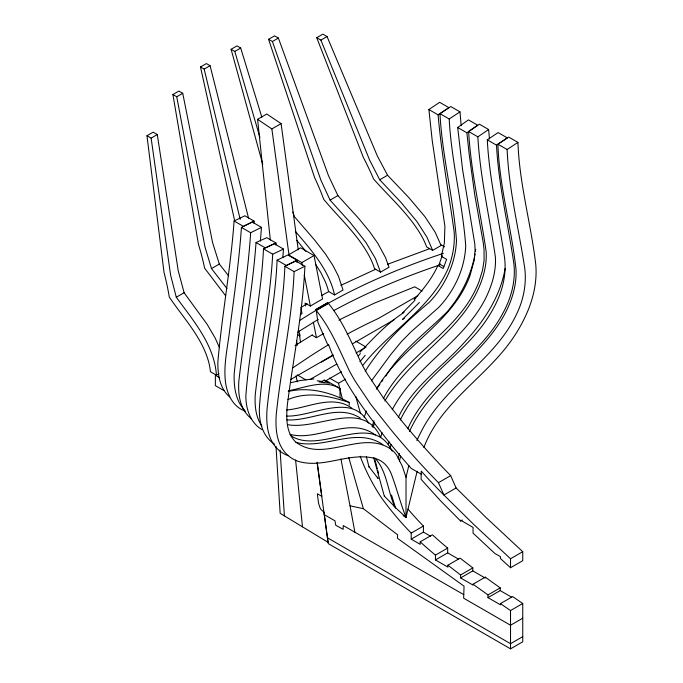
<?xml version="1.0" encoding="UTF-8"?>
<svg xmlns="http://www.w3.org/2000/svg" width="683" height="683" viewBox="0 0 683 683"><rect width="100%" height="100%" fill="white"/><g stroke="black" fill="none" stroke-linecap="round" stroke-linejoin="round"><path stroke-width="1.02" d="M304.908 266.259L294.108 271.612C292.119 319.687 281.131 366.728 276.256 414.461C275.249 428.719 276.427 445.239 287.893 455.356A88.773 51.251 -60 0 0 298.223 461.341C324.382 469.187 350.96 450.643 377.042 459.104C383.684 461.426 388.448 467.07 391.086 473.421C396.644 487.85 400.272 502.953 406.018 517.33L406.018 477.28L402.176 465.917L396.652 455.126A70.699 40.818 -60 0 0 390.591 448.962C361.196 429.172 322.658 464.227 295.047 441.389C285.861 431.827 286.237 417.518 287.304 405.232C293.152 358.916 302.714 313.002 304.908 266.259L295.696 260.94L284.888 266.293C282.899 314.368 271.919 361.401 267.044 409.134C266.029 423.392 267.207 439.92 278.673 450.037A88.773 51.251 -60 0 0 288.047 455.681M296.943 262.374L297.096 260.283L287.876 254.964L277.085 260.155C275.07 309.997 262.605 358.695 259.378 408.349C258.891 421.624 262.554 436.599 274.506 444.104M260.394 241.099L261.452 227.371L252.232 222.052L241.432 227.405C238.99 262.853 233.834 298.036 229.283 333.261C227.251 348.962 223.691 364.79 225.33 380.704C226.585 393.152 232.613 407.136 245.496 411.14M261.452 227.371L250.652 232.724C247.613 280.141 238.956 326.986 234.158 374.199C233.817 386.578 235.507 400.315 244.258 409.783M282.805 257.551L283.496 249.064L274.276 243.737L263.484 248.868C261.256 298.223 249.483 346.546 245.871 395.679C245.743 408.605 250.328 423.059 262.229 429.735M283.496 249.064L272.705 254.187C270.05 301.416 260.573 347.852 255.246 394.748C254.622 405.48 255.63 416.989 261.871 426.098M253.931 223.17L254.11 221.104L244.89 215.777L234.09 220.993C230.726 268.308 221.873 315.059 217.851 362.28C217.757 374.54 219.73 388.601 229.684 396.943M275.812 245.077L276.017 243.003L266.797 237.675L256.031 242.533C252.719 289.046 244.121 334.935 238.828 381.199C238.145 392.102 239.161 403.849 245.812 412.933A79.202 45.727 -60 0 0 251.455 418.739M475.47 251.165L475.718 249.329M505.155 268.41C500.357 296.567 484.016 321.232 464.884 341.833C442.755 366.984 412.643 386.279 398.283 417.561M475.035 253.931C471.159 275.369 461.145 295.56 446.955 312.037C425.97 332.809 401.527 350.37 385.861 376.06M398.206 458.839L399.376 453.469M417.134 471.279L406.018 517.33M406.018 477.28L408.861 465.422M399.393 461.093L400.648 456.15M390.155 448.15L391.077 444.548M388.277 444.71L389.071 441.892M364.167 417.339L366.378 411.012M372.098 426.508L374.028 420.737M382.173 432.8L380.67 437.308C362.793 398.684 317.817 430.367 287.628 424.655M372.961 427.481L374.608 422.956M423.87 447.493C441.141 401.493 487.483 376.649 513.812 336.873A88.773 51.251 -60 0 0 524.151 318.952C532.501 302.202 537.376 283.428 535.779 264.628C530.99 223.734 519.345 183.744 517.936 142.388L508.715 137.07L497.907 144.19C499.282 186.468 511.43 227.337 515.981 269.17C516.886 284.854 512.045 300.247 504.797 313.992C481.575 357.294 434.567 381.746 412.233 425.825A70.699 40.818 -60 0 0 409.39 431.485M442.328 255.553L439.246 263.92L443.856 266.583M440.552 263.971L437.914 265.491C432.211 278.194 423.46 289.225 414.129 299.453L415.836 298.462M407.845 428.702C428.386 381.643 479.082 358.327 502.722 313.497C511.26 298.215 515.989 280.551 513.778 263.015C508.015 223.742 498.539 184.939 496.507 145.155L487.295 139.827L498.086 132.562L507.307 137.881L496.507 145.155M383.257 398.752C403.243 360.393 443.643 338.922 467.582 303.576A64.509 37.241 -60 0 0 479.065 281.473L482.522 270.314L484.093 260.36L484.034 249.44L483.274 242.858L474.77 194.928L469.153 154.059L466.89 132.792L457.678 127.473L468.444 119.892L477.656 125.22L466.89 132.792M400.315 419.977C421.582 374.89 470.536 351.993 493.51 308.178C502.039 292.887 506.769 275.232 504.558 257.687C498.803 218.415 489.318 179.62 487.295 139.827M392.264 409.723C414.735 366.686 461.717 343.259 484.537 300.4C491.444 287.073 496.31 272.167 495.38 256.996C489.617 216.963 480.132 177.384 477.852 136.848L468.632 131.529L479.423 124.204L488.635 129.522L489.463 138.948M376.367 389.19C397.139 353.316 435.302 332.314 458.37 298.258A64.509 37.241 -60 0 0 469.844 276.154L474.318 259.847L475.069 249.901L474.822 244.121L462.604 169.717L457.678 127.473M384.853 401.066C408.024 360.061 453.077 336.83 475.325 295.082C482.232 281.755 487.09 266.848 486.159 251.668C480.405 211.645 470.911 172.065 468.632 131.529M371.467 380.807L390.685 354.656L401.706 341.261L411.243 331.665L438.495 307.615A61.222 35.345 -60 0 0 449.576 293.767C459.027 279.569 465.072 262.921 465.704 245.803C462.647 203.338 451.395 161.649 449.192 118.979L439.972 113.66L450.771 106.539L459.992 111.858L461.162 125.638M376.879 388.567L379.885 384.324M381.686 381.78L382.89 380.081M365.268 371.228C382.147 344.258 405.173 322.589 429.283 302.296A61.222 35.345 -60 0 0 440.356 288.448C449.807 274.25 455.851 257.602 456.483 240.484C453.435 198.019 442.174 156.33 439.972 113.66M362.605 365.627C388.943 331.648 430.068 309.373 447.937 268.923C452.727 257.141 455.091 244.309 454.127 231.597C448.731 192.717 441.457 154.025 438.102 114.872L428.881 109.553L439.673 102.305L448.893 107.624L438.102 114.872M359.89 361.751L365.192 355.348M358.455 355.783L360.376 353.563M359.915 352.3C373.516 338.222 387.116 323.366 403.551 312.737M414.991 300.247L402.381 313.147L404.199 312.097M419.405 302.492L402.475 319.456L404.293 318.406M477.852 136.848L488.635 129.522M449.192 118.979L459.992 111.858M416.92 440.544A70.699 40.818 -60 0 1 421.445 431.152C444.727 385.075 495.371 360.3 516.997 313.249C523.63 299.265 526.661 283.565 524.74 268.146C518.756 228.634 508.835 189.609 507.127 149.509L517.936 142.388M299.53 320.617C344.07 291.684 393.024 270.109 443.318 253.367M297.797 332.117L318.218 319.431M300.844 307.529L307.162 303.73M234.474 219.883L200.486 66.977L206.394 63.57L210.082 65.696L248.544 218.108M262.742 164.296L231.102 49.296L237.001 45.889L240.698 48.023L261.837 117.152M200.486 66.977L204.183 69.111L210.082 65.696M231.102 49.296L234.798 51.43L240.698 48.023M225.629 295.756L204.652 268.231A181.379 114.992 65.4 0 0 198.463 244.403L172.91 94.536L178.895 91.087L182.728 93.298L212.592 242.593L219.32 264.056L228.634 275.864M268.573 39.307L274.557 35.858L278.391 38.069L328.489 175.685L337.906 195.586L358.447 218.159L369.674 231.768L377.81 243.319L385.554 257.645L388.994 267.241L380.533 272.124L374.532 268.658A45.198 23.692 55.8 0 0 370.912 259.369C359.651 236.267 340.032 218.91 323.785 199.453A181.004 94.877 55.8 0 0 314.539 177.392L268.573 39.307L272.415 41.526L320.873 180.081L330.077 200.11L350.481 222.803L365.934 242.465L375.419 258.498L380.533 272.124M172.91 94.536L176.752 96.755L182.728 93.298M272.415 41.526L278.391 38.069M218.97 373.738L216.434 375.206L210.432 371.74A45.863 30.419 68.8 0 0 208.528 361.392C201.579 336.728 183.189 317.817 169.273 297.003A183.437 121.676 68.8 0 0 164.048 272.611L146.965 135.721L153.12 132.161L157.278 134.56L178.229 270.775L184.111 292.725L207.214 324.434L215.06 337.846L219.533 347.749M316.733 37.71L322.888 34.15L327.046 36.549L377.298 155.844L387.56 175.258L408.707 197.455L424.92 216.639L435.173 232.229L441.098 245.496L432.646 250.379L426.644 246.913A45.693 22.215 53.2 0 0 422.589 237.821C410.295 215.188 390.42 198.138 373.61 179.031A182.813 88.867 53.2 0 0 363.407 157.517L316.733 37.71L320.882 40.101L369.691 160.24L379.731 179.783L400.733 202.083L416.792 221.369L426.892 237.052L432.646 250.379M146.965 135.721L151.122 138.12L157.278 134.56M320.882 40.101L327.046 36.549M270.34 240.083L257.585 119.337L266.797 114.018L281.089 123.606L298.258 249.893M257.585 119.337L271.868 128.925L281.089 123.606M226.995 288.55L211.491 268.573L219.32 264.056M330.077 200.11L337.906 195.586M216.434 375.206C214.377 344.881 193.374 320.728 176.291 297.242L184.111 292.725M379.731 179.783L387.56 175.258M314.035 255.544L300.674 247.827L288.465 254.879L301.826 262.596L314.035 255.544L322.555 298.983L310.347 306.035L305.036 303.107L305.702 305.967M300.366 314.675L302.057 313.702L301.015 308.639M315.469 264.065L320.797 272.517L325.407 281.942A44.941 25.331 58.8 0 1 328.566 291.462L334.576 294.928L343.028 290.044L338.435 276.163L332.98 265.55L325.279 253.743L314.496 239.878L294.595 216.87L292.836 211.986M315.563 309.698L327.772 302.646M315.58 309.783L327.789 302.731M312.011 335.14L316.451 337.701L323.426 333.671M292.333 368.171L306.044 358.976A561.46 324.16 0 0 1 328.455 344.804M417.919 295.662L378.834 318.227L367.053 323.879A561.46 324.16 0 0 0 347.101 334.2M290.599 379.543L333.253 354.921M352.317 343.916L394.057 319.815M321.411 362.118L332.749 355.57M310.364 379.313L336.881 364.005M356.091 352.915L365.234 347.63M321.488 381.669L324.169 380.124L327.217 381.234L339.997 388.516L339.997 397.523M324.997 381.242L341.457 371.74M329.479 378.049L338.52 383.257L345.496 379.227M450.678 475.624A538.486 310.893 60 0 1 402.842 422.316L383.026 397.386L367.428 374.13A133.484 77.068 60 0 1 361.512 363.612C351.702 343.028 342.986 321.36 328.497 303.474A453.307 353.102 31.4 0 0 316.28 310.526C330.768 328.412 339.485 350.08 349.295 370.664A133.484 77.068 60 0 0 355.211 381.182L370.809 404.438L390.625 429.359A538.486 310.893 60 0 0 438.46 482.676L450.678 475.624L456.107 487.969L486.279 517.723L522.743 551.702L522.743 560.692L510.534 567.744L500.443 558.557L500.443 556.671L494.782 553.401L473.046 533.124L473.046 527.396L460.598 520.215L460.598 521.018L462.34 520.011M456.107 487.969L443.89 495.021A339.733 196.141 60 0 1 421.232 471.082L421.112 479.321L440.185 500.426L460.598 521.018M420.19 541.824A289.66 167.233 60 0 0 435.455 555.117L435.455 559.923L447.672 552.871L447.672 548.065A289.66 167.233 60 0 1 432.407 534.772L420.19 541.824L420.19 544.342L411.209 539.152L411.209 533.09L423.417 526.038A193.443 111.688 60 0 1 407.964 509.023M411.209 539.152L423.417 532.1L430.606 536.257M435.455 555.117L447.672 548.065M447.903 565.2L460.12 558.148L472.815 567.915L472.815 570.877L485.254 578.057L485.254 577.152L473.046 584.204L473.046 585.109L460.598 577.929L460.598 574.966L447.903 565.2L447.903 567.112L435.455 559.923M460.598 574.966L472.815 567.915M460.598 577.929L472.815 570.877M510.534 567.744L510.534 558.754L522.743 551.702M317.134 462.92L328.258 543.617L510.534 648.85L522.743 641.798L522.743 603.499L512.66 596.575L500.443 603.627L500.443 604.831L487.995 597.642L487.995 594.936L500.212 587.884L485.254 577.152M487.995 597.642L500.212 590.59L511.763 597.266M510.534 648.85L510.534 610.551L522.743 603.499M522.743 618.192L510.534 625.244L463.646 598.18L464.047 586.168L397.438 538.298L397.617 534.798L363.382 508.698L350.038 505.821L340.902 458.874M522.743 636.65L510.534 643.702L327.447 537.777M321.531 295.526L328.66 291.658M334.03 310.458C367.736 292.111 403.277 277.264 439.613 264.978M340.826 285.374L375.77 269.187M254.11 221.104L243.31 226.312L234.09 220.993M297.096 260.283L286.305 265.474L277.085 260.155M276.017 243.003L265.243 247.852L256.031 242.533M387.372 264.355L429.47 248.749M287.936 399.649C307.726 390.932 329.616 396.038 349.218 402.5L349.218 405.224M288.252 391.461C308.716 386.629 331.298 392.264 349.218 402.5M288.567 390.727C304.985 387.739 324.143 379.022 339.997 388.516M290.967 382.642L300.605 380.491L313.856 378.894M286.57 410.022C307.546 408.212 332.578 393.963 351.882 408.203M286.732 416.075C312.601 416.937 351.933 391.641 368.555 423.127M286.971 419.891C311.166 421.36 337.88 403.44 360.317 418.098M319.132 381.942L329.445 383.172L324.169 380.124M317.194 380.781L321.514 381.387L324.049 382.856M289.951 434.354C318.184 441.713 349.329 415.725 375.3 434.994M295.867 442.388C324.024 449.815 354.733 427.097 381.37 443.643A70.699 40.818 -60 0 1 382.839 444.77M297.489 334.679L300.016 335.985L299.735 333.885M324.263 514.666L334.986 520.805L335.754 525.261L343.148 529.351L343.25 525.543L463.766 594.628M497.907 144.19L507.127 149.509M441.209 244.881L444.65 246.862M437.914 265.491L443.19 268.539L446.622 259.369L441.346 256.321L444.36 242.952L444.906 226.278L432.271 140.92L428.881 109.553M422.145 291.086L414.76 286.817L374.335 303.158L344.625 317.219A561.768 324.331 0 0 0 338.913 320.148M241.432 227.405L250.652 232.724M263.484 248.868L272.705 254.187M284.888 266.293L294.108 271.612M355.792 341.124L366.156 347.101M297.259 374.916L305.89 379.902M421.189 474.147L411.209 468.384A420.856 242.986 60 0 1 373.123 421.368C355.254 397.813 338.777 372.551 328.608 344.719L327.456 344.053L317.962 322.453L316.28 310.526M219.661 377.75L215.367 375.266L215.367 385.647L223.964 390.608M393.323 505.633L395.167 506.692L391.521 495.064M403.175 515.682L405.907 517.262L395.15 507.298M447.672 552.871L458.336 559.027M290.881 435.805C321.462 455.382 371.757 409.587 392.238 451.181M500.443 603.627L510.534 610.551M487.995 594.936L473.046 584.204M510.534 558.754L474.07 524.775L443.89 495.021L438.46 482.676M374.822 457.917C387.483 471.483 387.526 492.008 395.448 508.152M394.279 506.188L384.324 496.097M295.338 231.341C311.457 250.243 329.001 270.016 334.576 294.928M296.729 240.322L306.086 251.515M368.948 466.634L378.1 478.527L377.665 477.118M373.678 457.704L384.427 496.524M234.798 51.43L259.924 137.385M348.731 457.414L363.382 508.698M376.811 466.805L377.323 468.709M377.827 470.613L378.587 473.473M369.119 467.198L366.344 456.714M375.061 460.129L376.555 465.849M211.491 268.573L204.985 246.99L176.752 96.755M204.183 69.111L240.185 219.397M295.978 375.906L297.327 381.874M313.352 322.18L316.451 337.701M301.826 262.596L302.432 265.696M304.259 275.01L310.347 306.035M176.291 297.242L170.622 275.172L151.122 138.12M350.038 505.821L354.895 532.219M298.941 330.913L300.537 342.533M271.868 128.925L289.037 255.211M317.185 462.237L321.821 496.328L317.33 493.758L318.534 503.158L320.105 508.032A5.806 3.355 60 0 0 320.805 509.176A5.208 3.005 60 0 0 321.411 509.953L323.964 512.113L328.071 542.328L280.158 513.317L276 446.289M295.585 460.026L302.501 526.849M280.073 450.123L284.401 515.896M500.212 587.884L500.212 590.59M423.417 526.038L423.417 532.1M295.005 345.726A561.768 324.331 0 0 1 312.464 334.866M342.542 399.564A524.783 302.987 60 0 1 338.52 383.257M360.189 456.244A119.124 68.778 60 0 0 381.285 497.48A193.443 111.688 60 0 0 411.209 533.09M360.59 413.719A524.783 302.987 60 0 1 355.766 396.362M296.55 340.885A35.106 20.268 60 0 0 296.781 342.243L297.276 344.454A17.101 9.878 60 0 0 297.481 345.188"/></g></svg>
